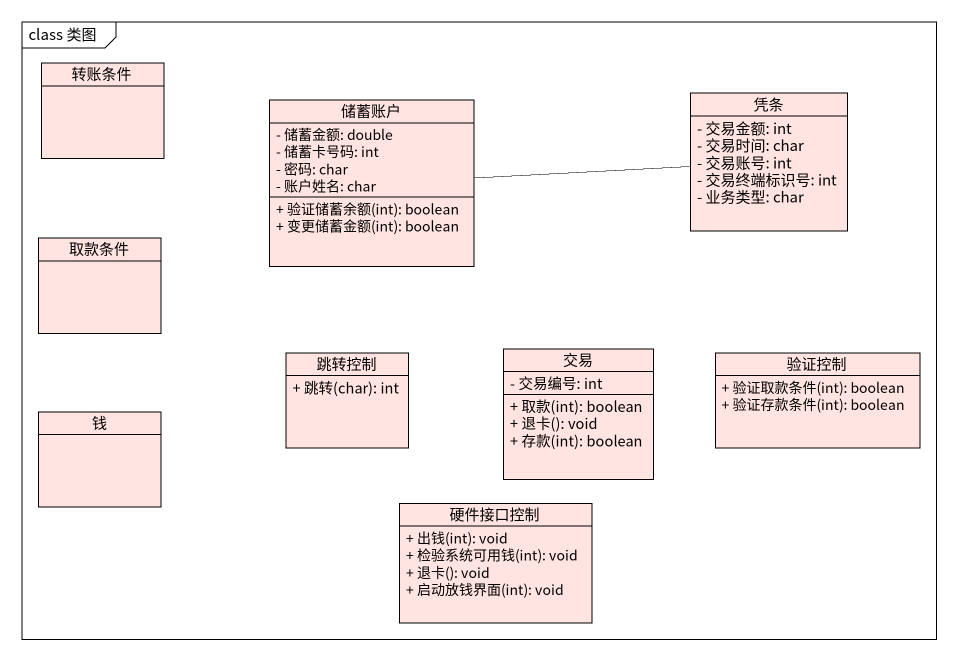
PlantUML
@startuml
mainframe class 类图
hide circle
hide empty members
skinparam classAttributeIconSize 0
class 转账条件 #FFE4E1
class 储蓄账户 #FFE4E1 {
  - 储蓄金额: double
  - 储蓄卡号码: int
  - 密码: char
  - 账户姓名: char
  + 验证储蓄余额(int): boolean
  + 变更储蓄金额(int): boolean
}
class 凭条 #FFE4E1 {
  - 交易金额: int
  - 交易时间: char
  - 交易账号: int
  - 交易终端标识号: int
  - 业务类型: char
}
class 取款条件 #FFE4E1
class 跳转控制 #FFE4E1 {
  + 跳转(char): int
}
class 交易 #FFE4E1 {
  - 交易编号: int
  + 取款(int): boolean
  + 退卡(): void
  + 存款(int): boolean
}
class 验证控制 #FFE4E1 {
  + 验证取款条件(int): boolean
  + 验证存款条件(int): boolean
}
class 钱 #FFE4E1
class 硬件接口控制 #FFE4E1 {
  + 出钱(int): void
  + 检验系统可用钱(int): void
  + 退卡(): void
  + 启动放钱界面(int): void
}
储蓄账户 -right- 凭条
@enduml
